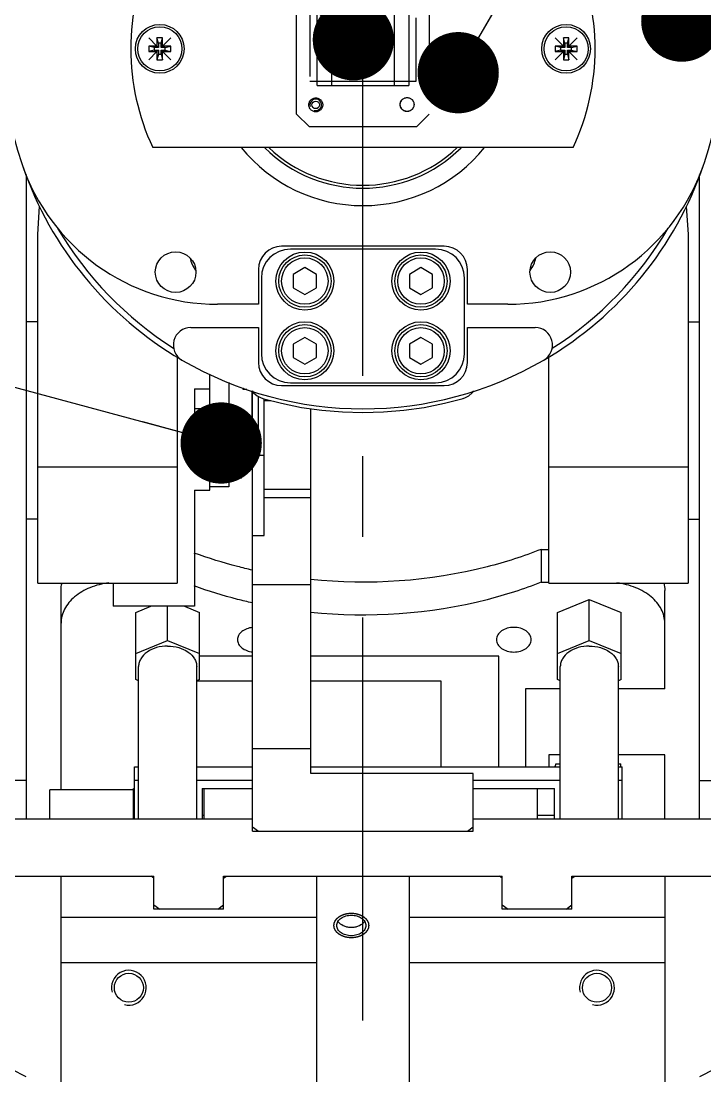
# Model space of a CAD drawing. Header units: millimetres. Extents: x 0 to 841, y 0 to 594.
# Drawn here: x 286.08 to 315.53, y 300.23 to 345.64 of the extents above; entities that cross this region are included whole.
import ezdxf

# ---------------------------------------------------------------- set-up
doc = ezdxf.new("R2010")
doc.units = ezdxf.units.MM
doc.header["$LTSCALE"] = 46.255
doc.linetypes.add('CENTER', pattern=[0.6, 0.375, -0.075, 0.075, -0.075])
doc.linetypes.add('HIDDEN', pattern=[0.2, 0.1, -0.1])
doc.layers.get('0').update_dxf_attribs({"linetype": 'CONTINUOUS'})
for name, color, linetype in [('AXIS', 7, 'CONTINUOUS'), ('COSMETIC', 7, 'CONTINUOUS'), ('DCURVE', 7, 'CONTINUOUS'), ('DEFAULT_1', 7, 'CENTER'), ('DEFAULT_2', 8, 'HIDDEN'), ('NOTE', 7, 'CONTINUOUS')]:
    doc.layers.add(name, color=color, linetype=linetype)
doc.styles.get("Standard").update_dxf_attribs({"font": 'txt', "width": 0.85})
doc.dimstyles.get("Standard").update_dxf_attribs({"dimtxt": 3.5, "dimasz": 3.5, "dimexe": 1.5, "dimexo": 1, "dimtad": 1, "dimtxsty": 'STANDARD', "dimblk": '_FILLED', "dimblk1": '_FILLED', "dimblk2": '_FILLED', "dimcen": 0.09, "dimadec": 0, "dimazin": 0, "dimtol": 1, "dimtp": 0.01, "dimtm": 0.01, "dimtfac": 1, "dimtofl": 0, "dimtmove": 0, "dimatfit": 3, "dimldrblk": '_FILLED', "dimfxl": 1, "dimtolj": 1, "dimarcsym": 0})

# ---------------------------------------------------------------- blocks, each defined once
blk = doc.blocks.new('_FILLED')
at = {"color": 0, "linetype": 'BYBLOCK'}
blk.add_solid([(0, 0), (-1, 0.214), (-1, -0.214)], dxfattribs=at)

msp = doc.modelspace()

# ---------------------------------------------------------------- linework, layer by layer
at = {"color": 7, "linetype": 'CONTINUOUS'}
for p, q in [((291.936, 344.926), (291.936, 344.57)), ((291.996, 344.689), (291.936, 344.926)), ((292.174, 344.926), (291.936, 344.926)), ((291.996, 344.689), (291.996, 344.511)), ((292.115, 344.689), (291.996, 344.689)), ((292.115, 344.689), (292.174, 344.926)), ((292.115, 344.511), (292.115, 344.689)), ((292.174, 344.57), (292.174, 344.926)), ((309.436, 344.926), (309.436, 344.57)), ((309.496, 344.689), (309.436, 344.926)), ((309.674, 344.926), (309.436, 344.926)), ((309.496, 344.689), (309.496, 344.511)), ((309.615, 344.689), (309.496, 344.689)), ((309.615, 344.689), (309.674, 344.926)), ((309.615, 344.511), (309.615, 344.689)), ((309.674, 344.57), (309.674, 344.926)), ((291.58, 344.57), (291.58, 344.333)), ((291.818, 344.511), (291.58, 344.57)), ((291.936, 344.57), (291.58, 344.57)), ((291.818, 344.392), (291.58, 344.333)), ((291.58, 344.333), (291.936, 344.333)), ((291.818, 344.511), (291.818, 344.392)), ((291.996, 344.511), (291.818, 344.511)), ((291.818, 344.392), (291.996, 344.392)), ((291.996, 344.511), (291.936, 344.57)), ((291.996, 344.392), (291.936, 344.333)), ((291.936, 344.333), (291.936, 343.976)), ((291.996, 344.392), (291.996, 344.214)), ((292.115, 344.511), (292.174, 344.57)), ((292.293, 344.511), (292.115, 344.511)), ((292.115, 344.214), (292.115, 344.392)), ((292.115, 344.392), (292.174, 344.333)), ((292.115, 344.392), (292.293, 344.392)), ((292.53, 344.57), (292.174, 344.57)), ((292.174, 343.976), (292.174, 344.333)), ((292.174, 344.333), (292.53, 344.333)), ((292.293, 344.511), (292.53, 344.57)), ((292.293, 344.392), (292.293, 344.511)), ((292.293, 344.392), (292.53, 344.333)), ((292.53, 344.333), (292.53, 344.57)), ((309.08, 344.57), (309.08, 344.333)), ((309.436, 344.57), (309.08, 344.57)), ((309.318, 344.511), (309.08, 344.57)), ((309.318, 344.392), (309.08, 344.333)), ((309.08, 344.333), (309.436, 344.333)), ((309.318, 344.511), (309.318, 344.392)), ((309.496, 344.511), (309.318, 344.511)), ((309.318, 344.392), (309.496, 344.392)), ((309.496, 344.511), (309.436, 344.57)), ((309.496, 344.392), (309.436, 344.333)), ((309.436, 344.333), (309.436, 343.976)), ((309.496, 344.392), (309.496, 344.214)), ((309.615, 344.511), (309.674, 344.57)), ((309.793, 344.511), (309.615, 344.511)), ((309.615, 344.214), (309.615, 344.392)), ((309.615, 344.392), (309.674, 344.333)), ((309.615, 344.392), (309.793, 344.392)), ((310.03, 344.57), (309.674, 344.57)), ((309.674, 343.976), (309.674, 344.333)), ((309.674, 344.333), (310.03, 344.333)), ((309.793, 344.511), (310.03, 344.57)), ((309.793, 344.392), (309.793, 344.511)), ((309.793, 344.392), (310.03, 344.333)), ((310.03, 344.333), (310.03, 344.57)), ((291.996, 344.214), (291.936, 343.976)), ((291.936, 343.976), (292.174, 343.976)), ((291.996, 344.214), (292.115, 344.214)), ((292.115, 344.214), (292.174, 343.976)), ((309.496, 344.214), (309.436, 343.976)), ((309.436, 343.976), (309.674, 343.976)), ((309.496, 344.214), (309.615, 344.214)), ((309.615, 344.214), (309.674, 343.976)), ((309.857, 340.201), (291.753, 340.201)), ((286.305, 339.019), (286.305, 311.304)), ((315.305, 311.304), (315.305, 339.019)), ((286.805, 336.451), (286.878, 337.683)), ((314.732, 337.683), (314.805, 336.451)), ((286.805, 321.451), (286.805, 336.451)), ((314.805, 336.451), (314.805, 321.451)), ((304.305, 335.951), (297.305, 335.951)), ((303.93, 335.826), (297.68, 335.826)), ((296.305, 334.951), (296.305, 333.451)), ((298.305, 335.029), (297.805, 334.74)), ((297.805, 334.74), (297.805, 334.163)), ((298.805, 334.74), (298.305, 335.029)), ((298.805, 334.163), (298.805, 334.74)), ((303.305, 335.029), (302.805, 334.74)), ((302.805, 334.74), (302.805, 334.163)), ((303.805, 334.74), (303.305, 335.029)), ((303.805, 334.163), (303.805, 334.74)), ((305.305, 333.451), (305.305, 334.951)), ((296.43, 334.576), (296.43, 331.326)), ((305.18, 331.326), (305.18, 334.576)), ((297.805, 334.163), (298.305, 333.874)), ((298.305, 333.874), (298.805, 334.163)), ((302.805, 334.163), (303.305, 333.874)), ((303.305, 333.874), (303.805, 334.163)), ((296.305, 333.451), (294.548, 333.451)), ((307.048, 333.451), (305.305, 333.451)), ((286.805, 332.701), (286.305, 332.701)), ((293.389, 332.451), (296.305, 332.451)), ((296.305, 332.451), (296.305, 330.951)), ((305.305, 330.951), (305.305, 332.451)), ((305.305, 332.451), (308.221, 332.451)), ((314.805, 332.701), (315.305, 332.701)), ((298.305, 332.029), (297.805, 331.74)), ((298.805, 331.74), (298.305, 332.029)), ((303.305, 332.029), (302.805, 331.74)), ((303.805, 331.74), (303.305, 332.029)), ((297.805, 331.74), (297.805, 331.163)), ((298.805, 331.163), (298.805, 331.74)), ((302.805, 331.74), (302.805, 331.163)), ((303.805, 331.163), (303.805, 331.74)), ((292.805, 331.179), (292.805, 321.451)), ((297.805, 331.163), (298.305, 330.874)), ((298.305, 330.874), (298.805, 331.163)), ((302.805, 331.163), (303.305, 330.874)), ((303.305, 330.874), (303.805, 331.163)), ((308.805, 321.451), (308.805, 331.179)), ((294.205, 325.451), (294.205, 330.433)), ((293.555, 329.809), (293.555, 326.951)), ((293.555, 329.809), (294.205, 329.809)), ((295.03, 330.08), (295.03, 325.594)), ((295.63, 329.852), (295.63, 329.796)), ((295.63, 329.796), (295.8, 329.796)), ((296.025, 329.723), (296.025, 327.106)), ((297.305, 329.951), (304.305, 329.951)), ((297.68, 330.076), (303.93, 330.076)), ((296.055, 310.774), (296.055, 329.689)), ((296.305, 326.951), (296.305, 329.485)), ((296.541, 329.383), (296.542, 329.386)), ((296.555, 323.502), (296.555, 329.38)), ((296.555, 329.305), (296.844, 329.305)), ((305.114, 329.4), (305.115, 329.395)), ((294.205, 328.951), (293.555, 328.951)), ((298.555, 313.249), (298.555, 328.96)), ((294.205, 327.951), (293.555, 327.951)), ((295.63, 327.106), (295.63, 326.476)), ((295.63, 327.106), (296.025, 327.106)), ((293.555, 326.951), (294.205, 326.951)), ((295.58, 326.871), (295.03, 326.919)), ((295.58, 326.871), (295.58, 326.494)), ((296.305, 326.951), (296.555, 326.951)), ((286.805, 326.451), (292.805, 326.451)), ((295.03, 326.144), (294.205, 326.144)), ((295.355, 326.344), (295.355, 326.494)), ((295.355, 326.494), (295.58, 326.494)), ((295.355, 326.476), (295.63, 326.476)), ((295.58, 326.344), (295.355, 326.344)), ((295.58, 325.968), (295.58, 326.344)), ((308.805, 326.451), (314.805, 326.451)), ((295.58, 325.968), (295.03, 325.919)), ((293.555, 325.451), (293.555, 320.451)), ((293.555, 325.451), (294.205, 325.451)), ((295.03, 325.594), (294.205, 325.594)), ((298.555, 325.477), (296.555, 325.477)), ((298.555, 325.123), (296.555, 325.123)), ((286.805, 324.201), (286.305, 324.201)), ((314.805, 324.201), (315.305, 324.201)), ((296.055, 323.502), (296.555, 323.502)), ((308.486, 322.901), (308.486, 321.486)), ((286.805, 321.451), (292.805, 321.451)), ((287.805, 312.542), (287.805, 321.133)), ((290.055, 321.451), (290.055, 320.451)), ((298.555, 321.38), (296.055, 321.38)), ((308.486, 321.486), (308.805, 321.486)), ((308.805, 321.451), (314.805, 321.451)), ((313.805, 316.89), (313.805, 321.133)), ((309.18, 320.185), (310.555, 320.746)), ((310.555, 320.746), (311.93, 320.185)), ((293.555, 320.451), (290.055, 320.451)), ((291.02, 320.185), (291.674, 320.451)), ((293.116, 320.451), (293.77, 320.185)), ((296.055, 318.304), (293.77, 318.304)), ((306.655, 318.304), (298.555, 318.304)), ((306.655, 313.532), (306.655, 318.304)), ((293.655, 313.532), (293.655, 317.247)), ((293.655, 317.244), (296.055, 317.244)), ((298.555, 317.244), (304.155, 317.244)), ((304.155, 317.244), (304.155, 313.532)), ((307.805, 316.89), (307.805, 313.532)), ((309.305, 316.89), (307.805, 316.89)), ((313.805, 316.89), (311.805, 316.89)), ((298.555, 314.309), (296.055, 314.309)), ((308.805, 314.062), (308.805, 313.532)), ((309.305, 314.062), (308.805, 314.062)), ((313.805, 314.062), (311.805, 314.062)), ((313.805, 311.304), (313.805, 314.062)), ((290.968, 311.304), (290.968, 313.532)), ((290.968, 313.532), (291.145, 313.532)), ((293.645, 313.532), (296.055, 313.532)), ((298.555, 313.532), (309.305, 313.532)), ((309.118, 313.673), (309.065, 313.532)), ((309.118, 313.673), (309.305, 313.673)), ((311.805, 313.673), (311.918, 313.673)), ((311.805, 313.532), (311.968, 313.532)), ((311.918, 313.532), (311.918, 313.673)), ((311.968, 311.304), (311.968, 313.532)), ((286.305, 312.951), (285.805, 312.951)), ((290.968, 312.966), (291.145, 312.966)), ((293.645, 312.966), (296.055, 312.966)), ((305.555, 313.249), (298.555, 313.249)), ((305.555, 310.774), (305.555, 313.249)), ((305.555, 312.966), (309.305, 312.966)), ((311.805, 312.966), (311.968, 312.966)), ((315.305, 312.951), (315.805, 312.951)), ((287.318, 311.304), (287.318, 312.542)), ((290.918, 312.542), (287.318, 312.542)), ((290.918, 311.304), (290.918, 312.612)), ((290.918, 312.612), (290.968, 312.612)), ((293.888, 312.612), (293.888, 311.304)), ((293.888, 312.612), (296.055, 312.612)), ((293.968, 311.304), (293.968, 312.612)), ((305.555, 312.612), (309.049, 312.612)), ((308.318, 311.304), (308.318, 312.612)), ((309.049, 311.304), (309.049, 312.612)), ((257.555, 311.304), (296.055, 311.304)), ((293.968, 311.446), (293.888, 311.446)), ((305.555, 311.304), (344.055, 311.304)), ((309.049, 311.446), (308.318, 311.446)), ((296.055, 310.951), (296.305, 310.774)), ((296.055, 310.774), (305.555, 310.774)), ((305.305, 310.774), (305.555, 310.951)), ((281.805, 308.829), (291.805, 308.829)), ((287.805, 252.495), (287.805, 308.829)), ((291.805, 308.741), (291.68, 308.829)), ((291.805, 307.415), (291.805, 308.829)), ((294.805, 307.415), (294.805, 308.829)), ((294.805, 308.741), (294.93, 308.829)), ((294.805, 308.829), (306.805, 308.829)), ((298.805, 308.829), (298.805, 252.495)), ((302.805, 252.495), (302.805, 308.829)), ((306.805, 308.741), (306.68, 308.829)), ((306.805, 307.415), (306.805, 308.829)), ((309.805, 308.741), (309.93, 308.829)), ((309.805, 308.829), (319.805, 308.829)), ((309.805, 307.415), (309.805, 308.829)), ((313.805, 308.829), (313.805, 252.495)), ((291.805, 307.592), (292.055, 307.415)), ((294.555, 307.415), (294.805, 307.592)), ((306.805, 307.592), (307.055, 307.415)), ((309.555, 307.415), (309.805, 307.592)), ((286.305, 300.191), (272.212, 307.431)), ((287.805, 307.061), (298.805, 307.061)), ((294.805, 307.415), (291.805, 307.415)), ((302.805, 307.061), (313.805, 307.061)), ((309.805, 307.415), (306.805, 307.415)), ((329.398, 307.431), (315.305, 300.191)), ((287.805, 305.114), (298.805, 305.114)), ((302.805, 305.114), (313.805, 305.114))]:
    msp.add_line(p, q, dxfattribs=at)
at = {"color": 6, "linetype": 'CONTINUOUS'}
for p, q in [((296.028, 329.723), (296.095, 329.641)), ((305.516, 329.641), (305.583, 329.723)), ((296.095, 329.641), (296.247, 329.516)), ((296.247, 329.516), (296.421, 329.423)), ((296.421, 329.423), (296.542, 329.386)), ((296.541, 329.383), (297.299, 329.188)), ((304.312, 329.188), (305.115, 329.395)), ((305.114, 329.4), (305.19, 329.423)), ((305.19, 329.423), (305.363, 329.516)), ((305.363, 329.516), (305.516, 329.641)), ((297.299, 329.188), (298.165, 329.015)), ((298.165, 329.015), (299.041, 328.892)), ((299.041, 328.892), (299.922, 328.817)), ((299.922, 328.817), (300.805, 328.793)), ((300.805, 328.793), (301.689, 328.817)), ((301.689, 328.817), (302.57, 328.892)), ((302.57, 328.892), (303.445, 329.015)), ((303.445, 329.015), (304.312, 329.188))]:
    msp.add_line(p, q, dxfattribs=at)
at = {"color": 3, "linetype": 'CONTINUOUS'}
msp.add_line((308.486, 322.901), (308.805, 322.901), dxfattribs=at)
at = {"color": 7, "linetype": 'CONTINUOUS'}
for centre, radius in [((292.055, 344.451), 0.95), ((309.555, 344.451), 0.95), ((298.305, 334.451), 1.125), ((298.305, 334.451), 1), ((303.305, 334.451), 1.125), ((303.305, 334.451), 1), ((298.305, 331.451), 1.125), ((298.305, 331.451), 1), ((303.305, 331.451), 1.25), ((303.305, 331.451), 1.125), ((303.305, 331.451), 1)]:
    msp.add_circle(centre, radius, dxfattribs=at)
for centre, radius, start, end in [((300.805, 344.451), 15.5, 130.1778, 198.553), ((300.805, 344.451), 15.5, 341.5686, 49.8222), ((300.805, 344.451), 10, 154.8493, 205.1507), ((300.805, 344.451), 10, 334.8493, 25.1507), ((300.805, 344.451), 6.75, 219.0521, 320.9479), ((300.805, 344.451), 6, 225.1851, 314.8149), ((300.805, 344.451), 5.875, 226.3658, 313.6342), ((294.548, 342.351), 8.9, 198.553, 270), ((300.805, 344.451), 15.5, 199.0704, 239.6688), ((307.048, 342.371), 8.919, 270, 341.5686), ((300.805, 344.451), 15.5, 300.3312, 341.1342), ((300.805, 344.451), 15.25, 210.5374, 237.6793), ((300.805, 344.451), 15.25, 302.3207, 329.5532), ((297.305, 334.951), 1, 90, 180), ((297.68, 334.576), 1.25, 90, 180), ((303.93, 334.576), 1.25, 0, 90), ((304.305, 334.951), 1, 0, 90), ((294.59, 335.68), 1.25, 191.0237, 217.3472), ((307.021, 335.68), 1.25, 322.6528, 348.9763), ((293.389, 331.701), 0.75, 90, 239.815), ((308.221, 331.701), 0.75, 300.185, 90), ((300.805, 344.451), 15.5, 239.815, 300.185), ((297.68, 331.326), 1.25, 180, 270), ((303.93, 331.326), 1.25, 270, 360), ((297.305, 330.951), 1, 180, 270), ((304.305, 330.951), 1, 270, 360)]:
    msp.add_arc(centre, radius, start, end, dxfattribs=at)
at = {"color": 2, "linetype": 'CONTINUOUS'}
for centre, radius in [((298.773, 342.038), 0.25), ((290.725, 304.029), 0.75), ((310.885, 304.029), 0.75)]:
    msp.add_arc(centre, radius, 255, 195, dxfattribs=at)
at = {"color": 3, "linetype": 'CONTINUOUS'}
for points, knots in [([(308.486, 322.901), (307.725, 322.6), (304.522, 321.574), (301.076, 321.343), (298.549, 321.601)], [0, 0, 0, 0, 0.243771, 1, 1, 1, 1]), ([(296.043, 322.008), (295.829, 322.056), (294.984, 322.259), (294.152, 322.517), (293.543, 322.741)], [0, 0, 0, 0, 0.253033, 1, 1, 1, 1])]:
    msp.add_open_spline(points, degree=3, knots=knots, dxfattribs=at)
at = {"color": 7, "linetype": 'CONTINUOUS'}
for points, knots in [([(289.864, 321.459), (289.586, 321.424), (289.058, 321.291), (288.384, 320.905), (287.921, 320.366), (287.805, 319.926), (287.805, 319.719)], [0, 0, 0, 0, 0.287982, 0.552299, 0.78692, 1, 1, 1, 1]), ([(296.043, 320.594), (295.829, 320.642), (294.984, 320.845), (294.152, 321.103), (293.543, 321.327)], [0, 0, 0, 0, 0.253033, 1, 1, 1, 1]), ([(308.486, 321.486), (307.725, 321.186), (304.522, 320.16), (301.076, 319.929), (298.549, 320.187)], [0, 0, 0, 0, 0.243771, 1, 1, 1, 1]), ([(313.805, 319.719), (313.805, 319.926), (313.689, 320.366), (313.226, 320.905), (312.552, 321.291), (312.024, 321.424), (311.746, 321.459)], [0, 0, 0, 0, 0.21308, 0.447701, 0.712018, 1, 1, 1, 1]), ([(296.054, 319.537), (295.967, 319.529), (295.802, 319.492), (295.59, 319.377), (295.442, 319.212), (295.405, 319.076), (295.405, 319.012)], [0, 0, 0, 0, 0.28832, 0.553268, 0.787904, 1, 1, 1, 1]), ([(307.305, 319.542), (307.209, 319.542), (307.021, 319.517), (306.776, 319.406), (306.601, 319.233), (306.555, 319.082), (306.555, 319.012)], [0, 0, 0, 0, 0.288007, 0.555333, 0.790533, 1, 1, 1, 1]), ([(308.055, 319.012), (308.055, 319.082), (308.01, 319.233), (307.835, 319.406), (307.589, 319.517), (307.402, 319.542), (307.305, 319.542)], [0, 0, 0, 0, 0.209467, 0.444667, 0.711993, 1, 1, 1, 1]), ([(295.405, 319.012), (295.405, 318.948), (295.442, 318.811), (295.59, 318.647), (295.802, 318.531), (295.967, 318.495), (296.054, 318.486)], [0, 0, 0, 0, 0.212096, 0.446732, 0.71168, 1, 1, 1, 1]), ([(306.555, 319.012), (306.555, 318.941), (306.601, 318.79), (306.776, 318.618), (307.021, 318.507), (307.209, 318.481), (307.305, 318.481)], [0, 0, 0, 0, 0.209467, 0.444667, 0.711993, 1, 1, 1, 1]), ([(307.305, 318.481), (307.402, 318.481), (307.589, 318.507), (307.835, 318.618), (308.01, 318.79), (308.055, 318.941), (308.055, 319.012)], [0, 0, 0, 0, 0.288007, 0.555333, 0.790533, 1, 1, 1, 1]), ([(299.786, 306.816), (299.781, 306.821), (299.762, 306.842), (299.746, 306.864), (299.735, 306.881)], [0, 0, 0, 0, 0.255611, 1, 1, 1, 1]), ([(300.825, 306.816), (300.764, 306.751), (300.64, 306.677), (300.456, 306.628), (300.305, 306.615), (300.154, 306.628), (299.971, 306.677), (299.847, 306.751), (299.786, 306.816)], [0, 0, 0, 0, 0.235416, 0.365743, 0.5, 0.634257, 0.764584, 1, 1, 1, 1]), ([(300.876, 306.881), (300.872, 306.875), (300.857, 306.852), (300.839, 306.831), (300.825, 306.816)], [0, 0, 0, 0, 0.244814, 1, 1, 1, 1])]:
    msp.add_open_spline(points, degree=3, knots=knots, dxfattribs=at)
at = {"color": 3, "linetype": 'CONTINUOUS'}
for points in [[(287.805, 321.133), (287.805, 321.24), (287.819, 321.349), (287.846, 321.453)], [(313.764, 321.453), (313.791, 321.349), (313.805, 321.24), (313.805, 321.133)]]:
    msp.add_open_spline(points, degree=3, dxfattribs=at)
at = {"color": 2, "linetype": 'CONTINUOUS'}
for points in [[(299.555, 306.708), (299.556, 306.717), (299.558, 306.729), (299.561, 306.747), (299.562, 306.759), (299.564, 306.772), (299.566, 306.783), (299.567, 306.792), (299.568, 306.797), (299.568, 306.801), (299.569, 306.805), (299.569, 306.807), (299.569, 306.809), (299.569, 306.81), (299.569, 306.811), (299.57, 306.812), (299.57, 306.813), (299.571, 306.815), (299.572, 306.817), (299.573, 306.82), (299.575, 306.824), (299.577, 306.83), (299.581, 306.838), (299.585, 306.848), (299.591, 306.86), (299.596, 306.873), (299.6, 306.883), (299.604, 306.891), (299.606, 306.897), (299.608, 306.901), (299.609, 306.904), (299.61, 306.906), (299.611, 306.908), (299.611, 306.909), (299.612, 306.91), (299.612, 306.911), (299.613, 306.912), (299.614, 306.913), (299.616, 306.916), (299.618, 306.919), (299.621, 306.922), (299.625, 306.927), (299.63, 306.935), (299.638, 306.944), (299.646, 306.956), (299.655, 306.967), (299.662, 306.977), (299.668, 306.984), (299.671, 306.989), (299.674, 306.993), (299.676, 306.996), (299.678, 306.998), (299.679, 307), (299.68, 307.001), (299.68, 307.001), (299.681, 307.002), (299.682, 307.003), (299.684, 307.004), (299.686, 307.007), (299.689, 307.009), (299.693, 307.012), (299.698, 307.017), (299.706, 307.024), (299.716, 307.032), (299.728, 307.042), (299.739, 307.052), (299.749, 307.061), (299.757, 307.068), (299.762, 307.072), (299.766, 307.075), (299.769, 307.078), (299.771, 307.08), (299.773, 307.081), (299.774, 307.082), (299.775, 307.083), (299.776, 307.083), (299.777, 307.084), (299.779, 307.085), (299.782, 307.087), (299.785, 307.089), (299.79, 307.092), (299.796, 307.095), (299.805, 307.101), (299.817, 307.108), (299.831, 307.116), (299.846, 307.124), (299.857, 307.131), (299.867, 307.136), (299.873, 307.14), (299.877, 307.142), (299.881, 307.145), (299.884, 307.146), (299.886, 307.147), (299.887, 307.148), (299.888, 307.149), (299.889, 307.149), (299.89, 307.15), (299.893, 307.15), (299.896, 307.152), (299.9, 307.153), (299.905, 307.155), (299.912, 307.158), (299.923, 307.162), (299.936, 307.167), (299.952, 307.173), (299.969, 307.179), (299.982, 307.184), (299.993, 307.188), (299.999, 307.191), (300.005, 307.193), (300.009, 307.194), (300.012, 307.196), (300.015, 307.197), (300.016, 307.197), (300.017, 307.198), (300.018, 307.198), (300.02, 307.198), (300.022, 307.199), (300.026, 307.199), (300.03, 307.2), (300.036, 307.202), (300.043, 307.203), (300.055, 307.206), (300.069, 307.209), (300.087, 307.213), (300.104, 307.216), (300.119, 307.22), (300.131, 307.222), (300.138, 307.224), (300.144, 307.225), (300.148, 307.226), (300.152, 307.227), (300.154, 307.227), (300.156, 307.228), (300.157, 307.228), (300.158, 307.228), (300.16, 307.228), (300.162, 307.228), (300.166, 307.228), (300.171, 307.229), (300.177, 307.229), (300.185, 307.23), (300.197, 307.231), (300.213, 307.232), (300.231, 307.233), (300.25, 307.234), (300.265, 307.235), (300.277, 307.236), (300.285, 307.237), (300.291, 307.237), (300.296, 307.238), (300.3, 307.238), (300.302, 307.238), (300.304, 307.238), (300.305, 307.238), (300.306, 307.238), (300.308, 307.238), (300.31, 307.238), (300.314, 307.238), (300.319, 307.237), (300.325, 307.237), (300.333, 307.236), (300.345, 307.236), (300.36, 307.234), (300.378, 307.233), (300.396, 307.232), (300.411, 307.231), (300.424, 307.23), (300.431, 307.23), (300.437, 307.229), (300.442, 307.229), (300.446, 307.229), (300.448, 307.228), (300.45, 307.228), (300.451, 307.228), (300.452, 307.228), (300.453, 307.228), (300.456, 307.227), (300.46, 307.226), (300.464, 307.225), (300.47, 307.224), (300.477, 307.223), (300.489, 307.22), (300.503, 307.217), (300.521, 307.213), (300.538, 307.209), (300.553, 307.206), (300.565, 307.204), (300.572, 307.202), (300.578, 307.201), (300.582, 307.2), (300.586, 307.199), (300.588, 307.199), (300.59, 307.198), (300.591, 307.198), (300.592, 307.198), (300.593, 307.197), (300.596, 307.196), (300.599, 307.195), (300.603, 307.194), (300.608, 307.192), (300.615, 307.189), (300.626, 307.185), (300.639, 307.18), (300.656, 307.174), (300.672, 307.168), (300.685, 307.163), (300.696, 307.159), (300.703, 307.156), (300.708, 307.154), (300.712, 307.153), (300.716, 307.151), (300.718, 307.151), (300.719, 307.15), (300.72, 307.15), (300.721, 307.149), (300.722, 307.148), (300.724, 307.147), (300.727, 307.146), (300.731, 307.143), (300.736, 307.141), (300.742, 307.137), (300.751, 307.132), (300.763, 307.125), (300.778, 307.116), (300.792, 307.108), (300.804, 307.101), (300.814, 307.095), (300.82, 307.092), (300.825, 307.089), (300.828, 307.087), (300.831, 307.085), (300.833, 307.084), (300.835, 307.083), (300.836, 307.083), (300.836, 307.082), (300.837, 307.081), (300.839, 307.08), (300.841, 307.078), (300.844, 307.075), (300.848, 307.072), (300.853, 307.068), (300.861, 307.061), (300.87, 307.053), (300.882, 307.043), (300.894, 307.033), (300.903, 307.025), (300.911, 307.018), (300.916, 307.014), (300.92, 307.01), (300.923, 307.008), (300.925, 307.006), (300.927, 307.004), (300.928, 307.004), (300.928, 307.003), (300.929, 307.002), (300.93, 307.001), (300.931, 307), (300.933, 306.997), (300.935, 306.994), (300.938, 306.991), (300.941, 306.986), (300.947, 306.978), (300.954, 306.969), (300.963, 306.957), (300.972, 306.946), (300.979, 306.936), (300.985, 306.929), (300.988, 306.924), (300.991, 306.92), (300.993, 306.917), (300.995, 306.915), (300.996, 306.913), (300.997, 306.912), (300.998, 306.912), (300.998, 306.911), (300.998, 306.91), (300.999, 306.908), (301, 306.906), (301.002, 306.902), (301.003, 306.898), (301.006, 306.893), (301.009, 306.885), (301.014, 306.875), (301.019, 306.862), (301.024, 306.85), (301.029, 306.84), (301.032, 306.831), (301.035, 306.826), (301.036, 306.822), (301.038, 306.819), (301.039, 306.816), (301.04, 306.815), (301.04, 306.814), (301.04, 306.813), (301.04, 306.812), (301.041, 306.811), (301.041, 306.809), (301.041, 306.806), (301.042, 306.803), (301.042, 306.799), (301.043, 306.793), (301.044, 306.784), (301.046, 306.773), (301.048, 306.76), (301.05, 306.747), (301.052, 306.73), (301.054, 306.717), (301.055, 306.708)], [(301.055, 306.708), (301.054, 306.699), (301.052, 306.686), (301.05, 306.669), (301.048, 306.656), (301.046, 306.644), (301.045, 306.633), (301.044, 306.624), (301.043, 306.619), (301.042, 306.615), (301.042, 306.611), (301.041, 306.609), (301.041, 306.607), (301.041, 306.606), (301.041, 306.605), (301.041, 306.604), (301.04, 306.603), (301.039, 306.601), (301.038, 306.599), (301.037, 306.596), (301.035, 306.592), (301.033, 306.586), (301.029, 306.578), (301.025, 306.568), (301.02, 306.555), (301.014, 306.543), (301.01, 306.533), (301.007, 306.524), (301.004, 306.519), (301.003, 306.515), (301.001, 306.512), (301, 306.509), (300.999, 306.508), (300.999, 306.507), (300.999, 306.506), (300.998, 306.505), (300.997, 306.504), (300.996, 306.503), (300.994, 306.5), (300.992, 306.497), (300.989, 306.493), (300.986, 306.489), (300.98, 306.481), (300.973, 306.472), (300.964, 306.46), (300.956, 306.449), (300.948, 306.439), (300.943, 306.432), (300.939, 306.427), (300.936, 306.423), (300.934, 306.42), (300.932, 306.418), (300.931, 306.416), (300.93, 306.415), (300.93, 306.414), (300.929, 306.414), (300.928, 306.413), (300.926, 306.411), (300.924, 306.409), (300.921, 306.407), (300.917, 306.403), (300.912, 306.399), (300.904, 306.392), (300.894, 306.384), (300.883, 306.374), (300.871, 306.364), (300.861, 306.355), (300.853, 306.348), (300.848, 306.344), (300.844, 306.341), (300.841, 306.338), (300.839, 306.336), (300.837, 306.334), (300.836, 306.334), (300.836, 306.333), (300.835, 306.332), (300.833, 306.332), (300.831, 306.331), (300.828, 306.329), (300.825, 306.327), (300.82, 306.324), (300.814, 306.321), (300.805, 306.315), (300.793, 306.308), (300.779, 306.3), (300.765, 306.292), (300.753, 306.285), (300.744, 306.28), (300.738, 306.276), (300.733, 306.273), (300.729, 306.271), (300.727, 306.27), (300.724, 306.268), (300.723, 306.268), (300.722, 306.267), (300.721, 306.267), (300.72, 306.266), (300.718, 306.265), (300.714, 306.264), (300.71, 306.263), (300.705, 306.261), (300.698, 306.258), (300.687, 306.254), (300.674, 306.249), (300.658, 306.243), (300.642, 306.237), (300.628, 306.232), (300.618, 306.228), (300.611, 306.225), (300.606, 306.223), (300.601, 306.221), (300.598, 306.22), (300.596, 306.219), (300.594, 306.219), (300.593, 306.218), (300.592, 306.218), (300.591, 306.218), (300.588, 306.217), (300.585, 306.216), (300.58, 306.216), (300.574, 306.214), (300.567, 306.213), (300.555, 306.21), (300.541, 306.207), (300.523, 306.203), (300.506, 306.199), (300.491, 306.196), (300.48, 306.194), (300.472, 306.192), (300.467, 306.191), (300.462, 306.19), (300.459, 306.189), (300.456, 306.189), (300.455, 306.188), (300.453, 306.188), (300.452, 306.188), (300.451, 306.188), (300.448, 306.188), (300.444, 306.187), (300.44, 306.187), (300.433, 306.187), (300.426, 306.186), (300.413, 306.185), (300.398, 306.184), (300.379, 306.183), (300.361, 306.182), (300.345, 306.18), (300.333, 306.18), (300.325, 306.179), (300.319, 306.179), (300.314, 306.178), (300.311, 306.178), (300.308, 306.178), (300.306, 306.178), (300.305, 306.178), (300.304, 306.178), (300.303, 306.178), (300.3, 306.178), (300.296, 306.178), (300.292, 306.179), (300.285, 306.179), (300.278, 306.18), (300.266, 306.18), (300.251, 306.181), (300.232, 306.183), (300.214, 306.184), (300.199, 306.185), (300.187, 306.186), (300.179, 306.186), (300.173, 306.187), (300.169, 306.187), (300.165, 306.187), (300.162, 306.188), (300.161, 306.188), (300.16, 306.188), (300.158, 306.188), (300.157, 306.188), (300.154, 306.189), (300.151, 306.19), (300.146, 306.191), (300.141, 306.192), (300.133, 306.193), (300.122, 306.196), (300.107, 306.199), (300.089, 306.203), (300.072, 306.206), (300.057, 306.21), (300.046, 306.212), (300.038, 306.214), (300.033, 306.215), (300.028, 306.216), (300.024, 306.217), (300.022, 306.217), (300.02, 306.217), (300.019, 306.218), (300.018, 306.218), (300.017, 306.219), (300.015, 306.219), (300.011, 306.221), (300.007, 306.222), (300.002, 306.224), (299.995, 306.227), (299.984, 306.231), (299.971, 306.236), (299.955, 306.242), (299.939, 306.248), (299.925, 306.253), (299.914, 306.257), (299.908, 306.26), (299.902, 306.262), (299.898, 306.263), (299.895, 306.264), (299.892, 306.265), (299.891, 306.266), (299.89, 306.266), (299.889, 306.267), (299.888, 306.267), (299.886, 306.269), (299.883, 306.27), (299.879, 306.272), (299.875, 306.275), (299.869, 306.279), (299.859, 306.284), (299.847, 306.291), (299.833, 306.3), (299.818, 306.308), (299.806, 306.315), (299.796, 306.32), (299.79, 306.324), (299.786, 306.327), (299.782, 306.329), (299.779, 306.331), (299.777, 306.332), (299.776, 306.332), (299.775, 306.333), (299.774, 306.334), (299.773, 306.334), (299.771, 306.336), (299.769, 306.338), (299.766, 306.34), (299.762, 306.344), (299.757, 306.348), (299.75, 306.355), (299.74, 306.363), (299.728, 306.373), (299.717, 306.383), (299.707, 306.391), (299.699, 306.398), (299.695, 306.402), (299.691, 306.405), (299.688, 306.408), (299.685, 306.41), (299.684, 306.411), (299.683, 306.412), (299.682, 306.413), (299.681, 306.414), (299.681, 306.415), (299.679, 306.416), (299.678, 306.419), (299.675, 306.421), (299.673, 306.425), (299.669, 306.43), (299.663, 306.438), (299.656, 306.447), (299.647, 306.459), (299.639, 306.47), (299.632, 306.479), (299.626, 306.487), (299.622, 306.492), (299.619, 306.496), (299.617, 306.498), (299.615, 306.501), (299.614, 306.502), (299.613, 306.503), (299.613, 306.504), (299.612, 306.505), (299.612, 306.506), (299.611, 306.508), (299.61, 306.51), (299.609, 306.513), (299.607, 306.518), (299.605, 306.523), (299.601, 306.531), (299.597, 306.541), (299.591, 306.554), (299.586, 306.566), (299.582, 306.576), (299.578, 306.585), (299.576, 306.59), (299.574, 306.594), (299.573, 306.597), (299.572, 306.6), (299.571, 306.601), (299.57, 306.602), (299.57, 306.603), (299.57, 306.604), (299.57, 306.605), (299.569, 306.607), (299.569, 306.61), (299.569, 306.613), (299.568, 306.617), (299.567, 306.623), (299.566, 306.632), (299.564, 306.642), (299.563, 306.656), (299.561, 306.669), (299.558, 306.686), (299.556, 306.699), (299.555, 306.708)]]:
    msp.add_open_spline(points, degree=3, knots=[0, 0, 0, 0, 0.015625, 0.023438, 0.03125, 0.039062, 0.046875, 0.050781, 0.054688, 0.056641, 0.058594, 0.060547, 0.061523, 0.062012, 0.0625, 0.062988, 0.063477, 0.064453, 0.066406, 0.068359, 0.070312, 0.074219, 0.078125, 0.085938, 0.09375, 0.101562, 0.109375, 0.113281, 0.117188, 0.119141, 0.121094, 0.123047, 0.124023, 0.124512, 0.125, 0.125488, 0.125977, 0.126953, 0.128906, 0.130859, 0.132812, 0.136719, 0.140625, 0.148438, 0.15625, 0.164062, 0.171875, 0.175781, 0.179688, 0.181641, 0.183594, 0.185547, 0.186523, 0.187012, 0.1875, 0.187988, 0.188477, 0.189453, 0.191406, 0.193359, 0.195312, 0.199219, 0.203125, 0.210938, 0.21875, 0.226562, 0.234375, 0.238281, 0.242188, 0.244141, 0.246094, 0.248047, 0.249023, 0.249512, 0.25, 0.250488, 0.250977, 0.251953, 0.253906, 0.255859, 0.257812, 0.261719, 0.265625, 0.273438, 0.28125, 0.289062, 0.296875, 0.300781, 0.304688, 0.306641, 0.308594, 0.310547, 0.311523, 0.312012, 0.3125, 0.312988, 0.313477, 0.314453, 0.316406, 0.318359, 0.320312, 0.324219, 0.328125, 0.335938, 0.34375, 0.351562, 0.359375, 0.363281, 0.367188, 0.369141, 0.371094, 0.373047, 0.374023, 0.374512, 0.375, 0.375488, 0.375977, 0.376953, 0.378906, 0.380859, 0.382812, 0.386719, 0.390625, 0.398438, 0.40625, 0.414062, 0.421875, 0.425781, 0.429688, 0.431641, 0.433594, 0.435547, 0.436523, 0.437012, 0.4375, 0.437988, 0.438477, 0.439453, 0.441406, 0.443359, 0.445312, 0.449219, 0.453125, 0.460938, 0.46875, 0.476562, 0.484375, 0.488281, 0.492188, 0.494141, 0.496094, 0.498047, 0.499023, 0.499512, 0.5, 0.500488, 0.500977, 0.501953, 0.503906, 0.505859, 0.507812, 0.511719, 0.515625, 0.523438, 0.53125, 0.539062, 0.546875, 0.550781, 0.554688, 0.556641, 0.558594, 0.560547, 0.561523, 0.562012, 0.5625, 0.562988, 0.563477, 0.564453, 0.566406, 0.568359, 0.570312, 0.574219, 0.578125, 0.585938, 0.59375, 0.601562, 0.609375, 0.613281, 0.617188, 0.619141, 0.621094, 0.623047, 0.624023, 0.624512, 0.625, 0.625488, 0.625977, 0.626953, 0.628906, 0.630859, 0.632812, 0.636719, 0.640625, 0.648438, 0.65625, 0.664062, 0.671875, 0.675781, 0.679688, 0.681641, 0.683594, 0.685547, 0.686523, 0.687012, 0.6875, 0.687988, 0.688477, 0.689453, 0.691406, 0.693359, 0.695312, 0.699219, 0.703125, 0.710938, 0.71875, 0.726562, 0.734375, 0.738281, 0.742188, 0.744141, 0.746094, 0.748047, 0.749023, 0.749512, 0.75, 0.750488, 0.750977, 0.751953, 0.753906, 0.755859, 0.757812, 0.761719, 0.765625, 0.773438, 0.78125, 0.789062, 0.796875, 0.800781, 0.804688, 0.806641, 0.808594, 0.810547, 0.811523, 0.812012, 0.8125, 0.812988, 0.813477, 0.814453, 0.816406, 0.818359, 0.820312, 0.824219, 0.828125, 0.835938, 0.84375, 0.851562, 0.859375, 0.863281, 0.867188, 0.869141, 0.871094, 0.873047, 0.874023, 0.874512, 0.875, 0.875488, 0.875977, 0.876953, 0.878906, 0.880859, 0.882812, 0.886719, 0.890625, 0.898438, 0.90625, 0.914062, 0.921875, 0.925781, 0.929688, 0.931641, 0.933594, 0.935547, 0.936523, 0.937012, 0.9375, 0.937988, 0.938477, 0.939453, 0.941406, 0.943359, 0.945312, 0.949219, 0.953125, 0.960938, 0.96875, 0.976562, 0.984375, 1, 1, 1, 1], dxfattribs=at)
at = {"layer": 'AXIS', "color": 7, "linetype": 'CONTINUOUS'}
for p, q in [((310.555, 318.978), (310.555, 320.746)), ((291.02, 317.294), (291.02, 320.185)), ((292.395, 318.978), (292.395, 320.451)), ((293.77, 317.294), (293.77, 320.185)), ((309.18, 317.294), (309.18, 320.185)), ((311.93, 317.294), (311.93, 320.185)), ((291.02, 318.417), (292.395, 318.978)), ((292.395, 318.978), (293.77, 318.417)), ((309.18, 318.417), (310.555, 318.978)), ((310.555, 318.978), (311.93, 318.417)), ((291.145, 311.304), (291.145, 317.855)), ((293.645, 311.304), (293.645, 317.855)), ((309.305, 311.304), (309.305, 317.855)), ((311.805, 311.304), (311.805, 317.855)), ((291.145, 317.243), (291.02, 317.294)), ((293.77, 317.294), (293.645, 317.243)), ((309.305, 317.243), (309.18, 317.294)), ((311.93, 317.294), (311.805, 317.243))]:
    msp.add_line(p, q, dxfattribs=at)
for centre, radius in [((292.055, 344.451), 1.05), ((309.555, 344.451), 1.05), ((298.773, 342.038), 0.163), ((302.707, 342.051), 0.3), ((292.738, 334.838), 0.875), ((298.305, 334.451), 1.25), ((303.305, 334.451), 1.25), ((308.872, 334.838), 0.875), ((298.305, 331.451), 1.25), ((290.725, 304.029), 0.625), ((310.885, 304.029), 0.625)]:
    msp.add_circle(centre, radius, dxfattribs=at)
at = {"layer": 'AXIS', "color": 8, "linetype": 'HIDDEN'}
for centre in [(300.805, 344.451), (298.773, 342.038), (302.705, 342.051)]:
    msp.add_circle(centre, 0.3, dxfattribs=at)
at = {"layer": 'AXIS', "color": 7, "linetype": 'CONTINUOUS'}
for points, knots in [([(292.395, 318.739), (292.234, 318.739), (291.922, 318.697), (291.512, 318.513), (291.263, 318.263), (291.162, 318.032), (291.145, 317.914), (291.145, 317.855)], [0, 0, 0, 0, 0.287438, 0.554303, 0.789051, 0.896406, 1, 1, 1, 1]), ([(292.395, 318.739), (292.556, 318.739), (292.869, 318.697), (293.278, 318.513), (293.527, 318.263), (293.628, 318.032), (293.645, 317.914), (293.645, 317.855)], [0, 0, 0, 0, 0.287438, 0.554303, 0.789051, 0.896406, 1, 1, 1, 1]), ([(310.555, 318.739), (310.394, 318.739), (310.082, 318.697), (309.672, 318.513), (309.423, 318.263), (309.322, 318.032), (309.305, 317.914), (309.305, 317.855)], [0, 0, 0, 0, 0.287438, 0.554303, 0.789051, 0.896406, 1, 1, 1, 1]), ([(310.555, 318.739), (310.716, 318.739), (311.029, 318.697), (311.438, 318.513), (311.687, 318.263), (311.788, 318.032), (311.805, 317.914), (311.805, 317.855)], [0, 0, 0, 0, 0.287438, 0.554303, 0.789051, 0.896406, 1, 1, 1, 1]), ([(299.68, 306.708), (299.68, 306.767), (299.718, 306.892), (299.864, 307.036), (300.069, 307.129), (300.305, 307.161), (300.542, 307.129), (300.747, 307.036), (300.892, 306.892), (300.93, 306.767), (300.93, 306.708)], [0, 0, 0, 0, 0.104746, 0.222328, 0.356018, 0.5, 0.643982, 0.777672, 0.895254, 1, 1, 1, 1]), ([(300.93, 306.708), (300.93, 306.649), (300.892, 306.524), (300.747, 306.38), (300.542, 306.287), (300.305, 306.255), (300.069, 306.287), (299.864, 306.38), (299.718, 306.524), (299.68, 306.649), (299.68, 306.708)], [0, 0, 0, 0, 0.104746, 0.222328, 0.356018, 0.5, 0.643982, 0.777672, 0.895254, 1, 1, 1, 1])]:
    msp.add_open_spline(points, degree=3, knots=knots, dxfattribs=at)
at = {"layer": 'COSMETIC', "color": 7, "linetype": 'CONTINUOUS'}
for p, q in [((291.936, 344.57), (291.58, 344.926)), ((292.174, 344.57), (292.53, 344.926)), ((309.436, 344.57), (309.08, 344.926)), ((309.674, 344.57), (310.03, 344.926)), ((291.936, 344.333), (291.58, 343.976)), ((292.174, 344.333), (292.53, 343.976)), ((309.436, 344.333), (309.08, 343.976)), ((309.674, 344.333), (310.03, 343.976))]:
    msp.add_line(p, q, dxfattribs=at)
at = {"layer": 'DCURVE', "color": 8, "linetype": 'HIDDEN'}
for p, q in [((298.525, 347.881), (298.525, 343.056)), ((303.095, 343.056), (303.095, 345.786)), ((298.525, 343.056), (303.095, 343.056))]:
    msp.add_line(p, q, dxfattribs=at)
at = {"layer": 'DEFAULT_1', "color": 9, "linetype": 'CENTER'}
msp.add_line((300.805, 274.87), (300.805, 404.333), dxfattribs=at)
at = {"layer": 'DEFAULT_2', "color": 8, "linetype": 'HIDDEN'}
for p, q in [((297.948, 341.636), (297.948, 347.521)), ((303.663, 347.521), (303.663, 341.636)), ((298.83, 342.869), (298.83, 346.034)), ((299.46, 342.869), (299.46, 346.034)), ((302.15, 346.034), (302.15, 342.869)), ((302.78, 346.034), (302.78, 342.869)), ((298.83, 342.869), (302.78, 342.869)), ((297.948, 341.636), (298.498, 341.086)), ((303.113, 341.086), (303.663, 341.636)), ((303.113, 341.086), (298.498, 341.086))]:
    msp.add_line(p, q, dxfattribs=at)

# ---------------------------------------------------------------- leaders
at = {"color": 2, "linetype": 'CONTINUOUS'}
msp.add_leader([(304.908, 343.423), (337.709, 399.699), (343.709, 399.699)], dimstyle='STANDARD', override={"dimtad": 0, "dimldrblk": 'DOT'}, dxfattribs=at)
at = {"layer": 'NOTE', "color": 2, "linetype": 'CONTINUOUS'}
for points in [[(300.393, 344.841), (247.907, 384.297), (241.907, 384.297)], [(314.537, 345.644), (335.257, 360.151), (341.257, 360.151)], [(294.702, 327.48), (229.138, 345.099), (223.138, 345.099)]]:
    msp.add_leader(points, dimstyle='STANDARD', override={"dimtad": 0, "dimldrblk": 'DOT'}, dxfattribs=at)

doc.saveas('drawing.dxf')
